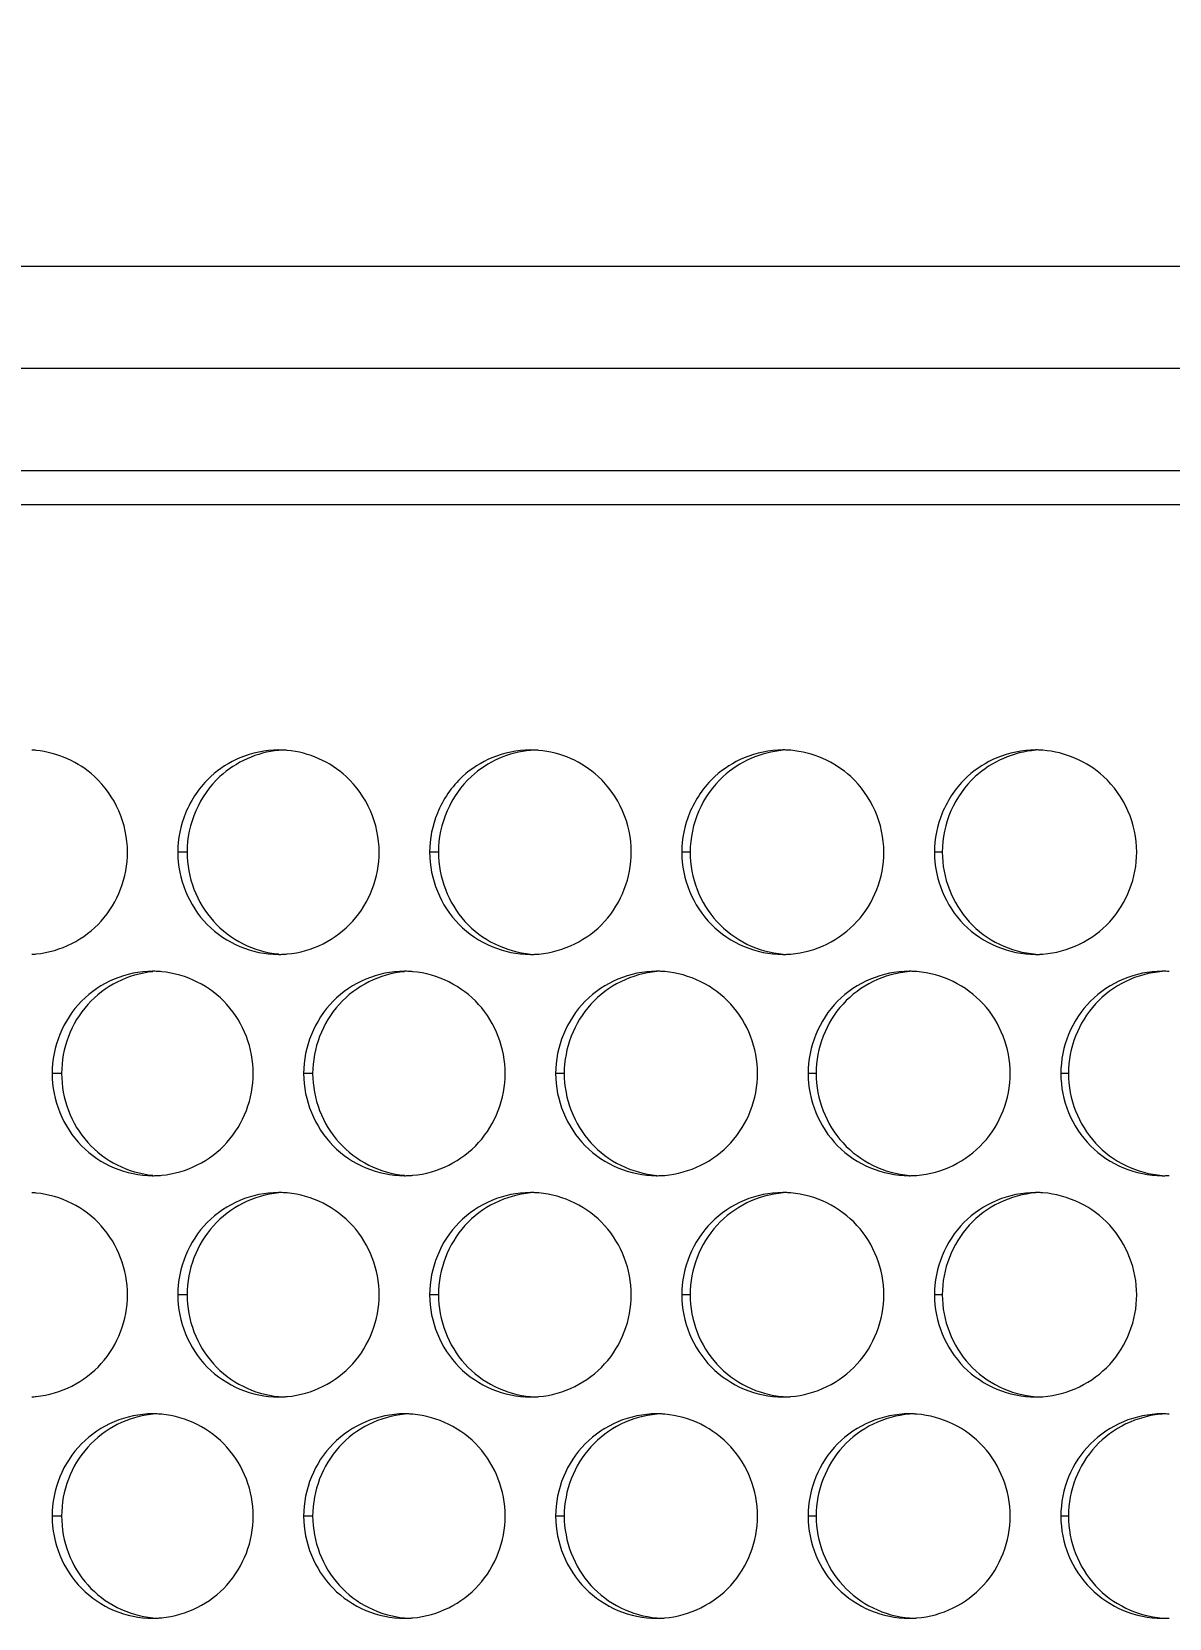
# Model space of a CAD drawing. Header units: millimetres. Extents: x 1177 to 4147, y 93 to 2194.
# Drawn here: x 1663.32 to 1696.71, y 1882.21 to 1928.77 of the extents above; entities that cross this region are included whole.
import ezdxf

# ---------------------------------------------------------------- set-up
doc = ezdxf.new("R2010")
doc.units = ezdxf.units.MM
doc.header["$LTSCALE"] = 0.1
doc.layers.get('0').update_dxf_attribs({"lineweight": 13})
doc.layers.get('Defpoints').update_dxf_attribs({"lineweight": 9})
doc.layers.add('标注', color=251, linetype='Continuous', lineweight=9)
doc.styles.get("Standard").update_dxf_attribs({"font": 'arial.ttf'})
doc.dimstyles.new('STANDARD 10', dxfattribs={"dimscale": 10, "dimtxt": 2.5, "dimasz": 1.5, "dimexe": 0.5, "dimexo": 0.5, "dimgap": 0.5, "dimtad": 1, "dimtoh": 1, "dimdec": 1, "dimzin": 9, "dimdsep": 46, "dimtxsty": 'Standard', "dimcen": 0, "dimclrd": 256, "dimclre": 256, "dimclrt": 256, "dimadec": 0, "dimazin": 0, "dimtp": 0.01, "dimtm": 0.01, "dimtfac": 1, "dimtdec": 1, "dimtofl": 0, "dimtmove": 0, "dimatfit": 3, "dimfxl": 1, "dimtolj": 1, "dimtzin": 4, "dimlwd": -1, "dimlwe": -1, "dimarcsym": 0})

# ---------------------------------------------------------------- blocks, each defined once
blk = doc.blocks.new('*D19')
at = {"layer": 'Defpoints', "color": 0, "transparency": 16777216}
for p in [(2027.49, 2011.728), (1597.49, 1918.895), (2027.49, 1918.895)]:
    blk.add_point(p, dxfattribs=at)
at = {"layer": '标注', "transparency": 16777216}
for p, q in [((1597.49, 1923.895), (1597.49, 2016.728)), ((2027.49, 1923.895), (2027.49, 2016.728)), ((1612.49, 2011.728), (2012.49, 2011.728))]:
    blk.add_line(p, q, dxfattribs=at)
for points in [[(1612.49, 2014.228), (1612.49, 2009.228), (1597.49, 2011.728)], [(2012.49, 2014.228), (2012.49, 2009.228), (2027.49, 2011.728)]]:
    blk.add_solid(points, dxfattribs=at)
at = {"layer": '标注', "transparency": 16777216, "insert": (1812.49, 2029.501), "char_height": 25, "attachment_point": 5}
blk.add_mtext('\\A1;430', dxfattribs=at)

msp = doc.modelspace()

# ---------------------------------------------------------------- linework, layer by layer
for p, q in [((1600.49, 1921.895), (2024.49, 1921.895)), ((1597.49, 1918.895), (2027.49, 1918.895)), ((1597.49, 1915.895), (2027.49, 1915.895)), ((1598.49, 1914.895), (2026.49, 1914.895))]:
    msp.add_line(p, q)
at = {"layer": '标注'}
for p, q in [((1667.882, 1904.693), (1667.61, 1904.693)), ((1675.259, 1904.693), (1675.001, 1904.693)), ((1682.649, 1904.693), (1682.405, 1904.693)), ((1690.05, 1904.693), (1689.82, 1904.693)), ((1664.198, 1898.198), (1663.919, 1898.198)), ((1671.569, 1898.198), (1671.304, 1898.198)), ((1678.953, 1898.198), (1678.701, 1898.198)), ((1686.348, 1898.198), (1686.111, 1898.198)), ((1693.755, 1898.198), (1693.531, 1898.198)), ((1667.882, 1891.702), (1667.61, 1891.702)), ((1675.259, 1891.702), (1675.001, 1891.702)), ((1682.649, 1891.702), (1682.405, 1891.702)), ((1690.05, 1891.702), (1689.82, 1891.702)), ((1664.198, 1885.207), (1663.919, 1885.207)), ((1671.569, 1885.207), (1671.304, 1885.207)), ((1678.953, 1885.207), (1678.701, 1885.207)), ((1686.348, 1885.207), (1686.111, 1885.207)), ((1693.755, 1885.207), (1693.531, 1885.207))]:
    msp.add_line(p, q, dxfattribs=at)
for centre, radius, start, end in [((1663.178, 1904.879), 2.814, 84.382, 87.0654), ((1670.565, 1904.917), 2.775, 87.2199, 89.9959), ((1670.562, 1904.872), 2.82, 84.6767, 87.2203), ((1677.961, 1904.909), 2.783, 87.3736, 89.9963), ((1677.959, 1904.867), 2.826, 84.9693, 87.374), ((1685.369, 1904.902), 2.791, 87.5261, 89.9967), ((1685.367, 1904.862), 2.831, 85.2599, 87.5264), ((1692.789, 1904.895), 2.798, 87.6774, 89.9971), ((1692.787, 1904.857), 2.836, 85.5486, 87.6777), ((1663.178, 1904.507), 2.814, 272.9346, 275.618), ((1670.565, 1904.468), 2.775, 270.0041, 272.7801), ((1670.562, 1904.513), 2.82, 272.7797, 275.3233), ((1677.961, 1904.476), 2.783, 270.0037, 272.6264), ((1677.959, 1904.519), 2.826, 272.626, 275.0307), ((1685.369, 1904.484), 2.791, 270.0033, 272.4739), ((1685.367, 1904.524), 2.831, 272.4736, 274.7401), ((1692.789, 1904.49), 2.798, 270.0029, 272.3226), ((1692.787, 1904.528), 2.836, 272.3223, 274.4514), ((1666.871, 1898.426), 2.771, 87.1426, 89.9956), ((1666.869, 1898.38), 2.817, 84.5296, 87.143), ((1674.261, 1898.418), 2.779, 87.2969, 89.9961), ((1674.259, 1898.374), 2.823, 84.8233, 87.2973), ((1681.664, 1898.411), 2.787, 87.45, 89.9965), ((1681.662, 1898.369), 2.829, 85.1149, 87.4503), ((1689.078, 1898.403), 2.794, 87.6019, 89.9969), ((1689.076, 1898.364), 2.833, 85.4045, 87.6022), ((1696.502, 1898.397), 2.801, 87.7527, 89.9973), ((1696.501, 1898.36), 2.838, 85.6923, 87.753), ((1666.871, 1897.969), 2.771, 270.0044, 272.8574), ((1666.869, 1898.015), 2.817, 272.857, 275.4704), ((1674.261, 1897.977), 2.779, 270.0039, 272.7031), ((1674.259, 1898.021), 2.823, 272.7027, 275.1767), ((1681.664, 1897.985), 2.787, 270.0035, 272.55), ((1681.662, 1898.026), 2.829, 272.5497, 274.8851), ((1689.078, 1897.992), 2.794, 270.0031, 272.3981), ((1689.076, 1898.031), 2.833, 272.3978, 274.5955), ((1696.502, 1897.998), 2.801, 270.0027, 272.2473), ((1696.501, 1898.035), 2.838, 272.247, 274.3077), ((1663.178, 1891.888), 2.814, 84.382, 87.0654), ((1670.565, 1891.927), 2.775, 87.2199, 89.9959), ((1670.562, 1891.882), 2.82, 84.6767, 87.2203), ((1677.961, 1891.919), 2.783, 87.3736, 89.9963), ((1677.959, 1891.876), 2.826, 84.9693, 87.374), ((1685.369, 1891.912), 2.791, 87.5261, 89.9967), ((1685.367, 1891.871), 2.831, 85.2599, 87.5264), ((1692.789, 1891.905), 2.798, 87.6774, 89.9971), ((1692.787, 1891.867), 2.836, 85.5486, 87.6777), ((1663.178, 1891.517), 2.814, 272.9346, 275.618), ((1670.565, 1891.478), 2.775, 270.0041, 272.7801), ((1670.562, 1891.523), 2.82, 272.7797, 275.3233), ((1677.961, 1891.486), 2.783, 270.0037, 272.6264), ((1677.959, 1891.528), 2.826, 272.626, 275.0307), ((1685.369, 1891.493), 2.791, 270.0033, 272.4739), ((1685.367, 1891.533), 2.831, 272.4736, 274.7401), ((1692.789, 1891.5), 2.798, 270.0029, 272.3226), ((1692.787, 1891.538), 2.836, 272.3223, 274.4514), ((1666.871, 1885.436), 2.771, 87.1426, 89.9956), ((1666.869, 1885.39), 2.817, 84.5296, 87.143), ((1674.261, 1885.428), 2.779, 87.2969, 89.9961), ((1674.259, 1885.384), 2.823, 84.8233, 87.2973), ((1681.664, 1885.42), 2.787, 87.45, 89.9965), ((1681.662, 1885.379), 2.829, 85.1149, 87.4503), ((1689.078, 1885.413), 2.794, 87.6019, 89.9969), ((1689.076, 1885.374), 2.833, 85.4045, 87.6022), ((1696.502, 1885.406), 2.801, 87.7527, 89.9973), ((1696.501, 1885.369), 2.838, 85.6923, 87.753), ((1666.871, 1884.979), 2.771, 270.0044, 272.8574), ((1666.869, 1885.025), 2.817, 272.857, 275.4704), ((1674.261, 1884.987), 2.779, 270.0039, 272.7031), ((1674.259, 1885.03), 2.823, 272.7027, 275.1767), ((1681.664, 1884.994), 2.787, 270.0035, 272.55), ((1681.662, 1885.036), 2.829, 272.5497, 274.8851), ((1689.078, 1885.001), 2.794, 270.0031, 272.3981), ((1689.076, 1885.041), 2.833, 272.3978, 274.5955), ((1696.502, 1885.008), 2.801, 270.0027, 272.2473), ((1696.501, 1885.045), 2.838, 272.247, 274.3077)]:
    msp.add_arc(centre, radius, start, end, dxfattribs=at)
for points, knots in [([(1665.165, 1906.914), (1664.931, 1907.128), (1664.391, 1907.481), (1663.768, 1907.648), (1663.454, 1907.679)], [0, 0, 0, 0, 0.500838, 1, 1, 1, 1]), ([(1670.572, 1907.681), (1670.255, 1907.651), (1669.627, 1907.484), (1669.083, 1907.129), (1668.848, 1906.913)], [0, 0, 0, 0, 0.499183, 1, 1, 1, 1]), ([(1672.552, 1906.914), (1672.316, 1907.13), (1671.771, 1907.484), (1671.141, 1907.651), (1670.824, 1907.681)], [0, 0, 0, 0, 0.50075, 1, 1, 1, 1]), ([(1677.968, 1907.682), (1677.648, 1907.654), (1677.014, 1907.488), (1676.464, 1907.131), (1676.227, 1906.913)], [0, 0, 0, 0, 0.499264, 1, 1, 1, 1]), ([(1679.952, 1906.914), (1679.714, 1907.131), (1679.163, 1907.488), (1678.527, 1907.654), (1678.207, 1907.682)], [0, 0, 0, 0, 0.500667, 1, 1, 1, 1]), ([(1685.376, 1907.683), (1685.053, 1907.656), (1684.413, 1907.491), (1683.858, 1907.133), (1683.619, 1906.913)], [0, 0, 0, 0, 0.49934, 1, 1, 1, 1]), ([(1687.363, 1906.914), (1687.123, 1907.133), (1686.566, 1907.492), (1685.925, 1907.656), (1685.601, 1907.683)], [0, 0, 0, 0, 0.500589, 1, 1, 1, 1]), ([(1692.795, 1907.684), (1692.47, 1907.659), (1691.823, 1907.495), (1691.262, 1907.134), (1691.021, 1906.913)], [0, 0, 0, 0, 0.499412, 1, 1, 1, 1]), ([(1694.785, 1906.914), (1694.543, 1907.135), (1693.981, 1907.495), (1693.333, 1907.659), (1693.007, 1907.684)], [0, 0, 0, 0, 0.500516, 1, 1, 1, 1]), ([(1666.133, 1904.693), (1666.133, 1905.106), (1665.956, 1905.938), (1665.468, 1906.636), (1665.165, 1906.914)], [0, 0, 0, 0, 0.501602, 1, 1, 1, 1]), ([(1668.848, 1906.913), (1668.546, 1906.636), (1668.059, 1905.938), (1667.882, 1905.106), (1667.882, 1904.693)], [0, 0, 0, 0, 0.498314, 1, 1, 1, 1]), ([(1673.522, 1904.693), (1673.522, 1905.106), (1673.344, 1905.938), (1672.855, 1906.636), (1672.552, 1906.914)], [0, 0, 0, 0, 0.501477, 1, 1, 1, 1]), ([(1676.227, 1906.913), (1675.924, 1906.636), (1675.437, 1905.938), (1675.259, 1905.106), (1675.259, 1904.693)], [0, 0, 0, 0, 0.498436, 1, 1, 1, 1]), ([(1680.923, 1904.693), (1680.923, 1905.107), (1680.745, 1905.939), (1680.255, 1906.636), (1679.952, 1906.914)], [0, 0, 0, 0, 0.501358, 1, 1, 1, 1]), ([(1683.619, 1906.913), (1683.315, 1906.636), (1682.827, 1905.938), (1682.649, 1905.106), (1682.649, 1904.693)], [0, 0, 0, 0, 0.498552, 1, 1, 1, 1]), ([(1688.336, 1904.693), (1688.336, 1905.107), (1688.157, 1905.939), (1687.667, 1906.636), (1687.363, 1906.914)], [0, 0, 0, 0, 0.501246, 1, 1, 1, 1]), ([(1691.021, 1906.913), (1690.717, 1906.636), (1690.228, 1905.939), (1690.05, 1905.106), (1690.05, 1904.693)], [0, 0, 0, 0, 0.498661, 1, 1, 1, 1]), ([(1695.76, 1904.693), (1695.76, 1905.107), (1695.581, 1905.939), (1695.09, 1906.636), (1694.785, 1906.914)], [0, 0, 0, 0, 0.501141, 1, 1, 1, 1]), ([(1663.454, 1901.706), (1663.814, 1901.742), (1664.528, 1901.952), (1665.417, 1902.627), (1665.992, 1903.588), (1666.133, 1904.326), (1666.133, 1904.693)], [0, 0, 0, 0, 0.248306, 0.497406, 0.748118, 1, 1, 1, 1]), ([(1667.882, 1904.693), (1667.882, 1904.324), (1668.023, 1903.584), (1668.601, 1902.621), (1669.494, 1901.947), (1670.211, 1901.739), (1670.572, 1901.705)], [0, 0, 0, 0, 0.251969, 0.502684, 0.751733, 1, 1, 1, 1]), ([(1670.824, 1901.705), (1671.186, 1901.739), (1671.904, 1901.947), (1672.8, 1902.621), (1673.38, 1903.584), (1673.522, 1904.324), (1673.522, 1904.693)], [0, 0, 0, 0, 0.248495, 0.497672, 0.748297, 1, 1, 1, 1]), ([(1675.259, 1904.693), (1675.259, 1904.323), (1675.402, 1903.581), (1675.985, 1902.615), (1676.884, 1901.942), (1677.605, 1901.736), (1677.968, 1901.704)], [0, 0, 0, 0, 0.251796, 0.502427, 0.751553, 1, 1, 1, 1]), ([(1678.207, 1901.704), (1678.571, 1901.736), (1679.293, 1901.941), (1680.195, 1902.615), (1680.78, 1903.58), (1680.923, 1904.323), (1680.923, 1904.693)], [0, 0, 0, 0, 0.248673, 0.497926, 0.748467, 1, 1, 1, 1]), ([(1682.649, 1904.693), (1682.649, 1904.322), (1682.793, 1903.577), (1683.38, 1902.609), (1684.286, 1901.936), (1685.011, 1901.733), (1685.376, 1901.702)], [0, 0, 0, 0, 0.251632, 0.502183, 0.751383, 1, 1, 1, 1]), ([(1685.601, 1901.702), (1685.967, 1901.733), (1686.694, 1901.936), (1687.602, 1902.609), (1688.191, 1903.576), (1688.336, 1904.322), (1688.336, 1904.693)], [0, 0, 0, 0, 0.248841, 0.498166, 0.748629, 1, 1, 1, 1]), ([(1690.05, 1904.693), (1690.05, 1904.321), (1690.195, 1903.573), (1690.787, 1902.603), (1691.699, 1901.931), (1692.428, 1901.73), (1692.795, 1901.701)], [0, 0, 0, 0, 0.251476, 0.501953, 0.751224, 1, 1, 1, 1]), ([(1693.007, 1901.701), (1693.375, 1901.73), (1694.105, 1901.931), (1695.02, 1902.603), (1695.614, 1903.573), (1695.76, 1904.321), (1695.76, 1904.693)], [0, 0, 0, 0, 0.248999, 0.498394, 0.748782, 1, 1, 1, 1]), ([(1666.878, 1901.185), (1666.518, 1901.15), (1665.803, 1900.941), (1664.914, 1900.266), (1664.338, 1899.304), (1664.198, 1898.565), (1664.198, 1898.198)], [0, 0, 0, 0, 0.248174, 0.497183, 0.747941, 1, 1, 1, 1]), ([(1669.826, 1898.198), (1669.826, 1898.565), (1669.684, 1899.305), (1669.107, 1900.267), (1668.215, 1900.941), (1667.499, 1901.15), (1667.137, 1901.185)], [0, 0, 0, 0, 0.251792, 0.50246, 0.751598, 1, 1, 1, 1]), ([(1674.268, 1901.186), (1673.906, 1901.153), (1673.187, 1900.946), (1672.291, 1900.272), (1671.711, 1899.308), (1671.569, 1898.567), (1671.569, 1898.198)], [0, 0, 0, 0, 0.248358, 0.497446, 0.748118, 1, 1, 1, 1]), ([(1677.221, 1898.198), (1677.221, 1898.567), (1677.078, 1899.308), (1676.496, 1900.273), (1675.597, 1900.946), (1674.877, 1901.153), (1674.514, 1901.186)], [0, 0, 0, 0, 0.251617, 0.502199, 0.751415, 1, 1, 1, 1]), ([(1681.67, 1901.187), (1681.306, 1901.156), (1680.583, 1900.951), (1679.681, 1900.278), (1679.096, 1899.312), (1678.953, 1898.568), (1678.953, 1898.198)], [0, 0, 0, 0, 0.248533, 0.497696, 0.748287, 1, 1, 1, 1]), ([(1684.628, 1898.198), (1684.628, 1898.568), (1684.484, 1899.312), (1683.897, 1900.279), (1682.992, 1900.952), (1682.268, 1901.156), (1681.903, 1901.187)], [0, 0, 0, 0, 0.251451, 0.501952, 0.751242, 1, 1, 1, 1]), ([(1689.084, 1901.189), (1688.718, 1901.159), (1687.991, 1900.957), (1687.082, 1900.284), (1686.492, 1899.315), (1686.348, 1898.569), (1686.348, 1898.198)], [0, 0, 0, 0, 0.248698, 0.497934, 0.748447, 1, 1, 1, 1]), ([(1692.046, 1898.198), (1692.046, 1898.569), (1691.901, 1899.316), (1691.309, 1900.285), (1690.398, 1900.957), (1689.67, 1901.159), (1689.303, 1901.189)], [0, 0, 0, 0, 0.251294, 0.501718, 0.751079, 1, 1, 1, 1]), ([(1696.509, 1901.19), (1696.141, 1901.162), (1695.41, 1900.962), (1694.495, 1900.29), (1693.9, 1899.319), (1693.755, 1898.57), (1693.755, 1898.198)], [0, 0, 0, 0, 0.248852, 0.498158, 0.748599, 1, 1, 1, 1]), ([(1664.198, 1898.198), (1664.198, 1897.83), (1664.338, 1897.091), (1664.914, 1896.129), (1665.803, 1895.454), (1666.518, 1895.245), (1666.878, 1895.21)], [0, 0, 0, 0, 0.252059, 0.502817, 0.751826, 1, 1, 1, 1]), ([(1667.137, 1895.21), (1667.499, 1895.245), (1668.215, 1895.454), (1669.107, 1896.128), (1669.684, 1897.091), (1669.826, 1897.83), (1669.826, 1898.198)], [0, 0, 0, 0, 0.248402, 0.49754, 0.748208, 1, 1, 1, 1]), ([(1671.569, 1898.198), (1671.569, 1897.829), (1671.711, 1897.087), (1672.291, 1896.123), (1673.187, 1895.449), (1673.906, 1895.242), (1674.268, 1895.209)], [0, 0, 0, 0, 0.251882, 0.502554, 0.751642, 1, 1, 1, 1]), ([(1674.514, 1895.209), (1674.877, 1895.242), (1675.597, 1895.449), (1676.496, 1896.122), (1677.078, 1897.087), (1677.221, 1897.829), (1677.221, 1898.198)], [0, 0, 0, 0, 0.248585, 0.497801, 0.748383, 1, 1, 1, 1]), ([(1678.953, 1898.198), (1678.953, 1897.827), (1679.096, 1897.084), (1679.681, 1896.117), (1680.583, 1895.444), (1681.306, 1895.239), (1681.67, 1895.208)], [0, 0, 0, 0, 0.251713, 0.502304, 0.751467, 1, 1, 1, 1]), ([(1681.903, 1895.208), (1682.268, 1895.239), (1682.992, 1895.443), (1683.897, 1896.117), (1684.484, 1897.083), (1684.628, 1897.827), (1684.628, 1898.198)], [0, 0, 0, 0, 0.248758, 0.498048, 0.748549, 1, 1, 1, 1]), ([(1686.348, 1898.198), (1686.348, 1897.826), (1686.492, 1897.08), (1687.082, 1896.111), (1687.991, 1895.439), (1688.718, 1895.236), (1689.084, 1895.207)], [0, 0, 0, 0, 0.251553, 0.502066, 0.751302, 1, 1, 1, 1]), ([(1689.303, 1895.207), (1689.67, 1895.236), (1690.398, 1895.438), (1691.309, 1896.111), (1691.901, 1897.079), (1692.046, 1897.826), (1692.046, 1898.198)], [0, 0, 0, 0, 0.248921, 0.498282, 0.748706, 1, 1, 1, 1]), ([(1693.755, 1898.198), (1693.755, 1897.825), (1693.9, 1897.076), (1694.495, 1896.105), (1695.41, 1895.433), (1696.141, 1895.233), (1696.509, 1895.206)], [0, 0, 0, 0, 0.251401, 0.501842, 0.751148, 1, 1, 1, 1]), ([(1666.133, 1891.702), (1666.133, 1892.07), (1665.992, 1892.808), (1665.417, 1893.769), (1664.528, 1894.443), (1663.814, 1894.654), (1663.454, 1894.689)], [0, 0, 0, 0, 0.251882, 0.502594, 0.751694, 1, 1, 1, 1]), ([(1670.572, 1894.69), (1670.211, 1894.656), (1669.494, 1894.448), (1668.601, 1893.774), (1668.023, 1892.811), (1667.882, 1892.071), (1667.882, 1891.702)], [0, 0, 0, 0, 0.248267, 0.497316, 0.748031, 1, 1, 1, 1]), ([(1673.522, 1891.702), (1673.522, 1892.071), (1673.38, 1892.811), (1672.8, 1893.775), (1671.904, 1894.449), (1671.186, 1894.657), (1670.824, 1894.69)], [0, 0, 0, 0, 0.251703, 0.502328, 0.751505, 1, 1, 1, 1]), ([(1677.968, 1894.692), (1677.605, 1894.659), (1676.884, 1894.454), (1675.985, 1893.78), (1675.402, 1892.815), (1675.259, 1892.072), (1675.259, 1891.702)], [0, 0, 0, 0, 0.248447, 0.497573, 0.748204, 1, 1, 1, 1]), ([(1680.923, 1891.702), (1680.923, 1892.072), (1680.78, 1892.815), (1680.195, 1893.781), (1679.293, 1894.454), (1678.571, 1894.66), (1678.207, 1894.692)], [0, 0, 0, 0, 0.251533, 0.502074, 0.751327, 1, 1, 1, 1]), ([(1685.376, 1894.693), (1685.011, 1894.662), (1684.286, 1894.459), (1683.38, 1893.786), (1682.793, 1892.818), (1682.649, 1892.073), (1682.649, 1891.702)], [0, 0, 0, 0, 0.248617, 0.497817, 0.748368, 1, 1, 1, 1]), ([(1688.336, 1891.702), (1688.336, 1892.073), (1688.191, 1892.819), (1687.602, 1893.786), (1686.694, 1894.459), (1685.967, 1894.662), (1685.601, 1894.693)], [0, 0, 0, 0, 0.251371, 0.501834, 0.751159, 1, 1, 1, 1]), ([(1692.795, 1894.694), (1692.428, 1894.665), (1691.699, 1894.464), (1690.787, 1893.792), (1690.195, 1892.822), (1690.05, 1892.074), (1690.05, 1891.702)], [0, 0, 0, 0, 0.248776, 0.498047, 0.748524, 1, 1, 1, 1]), ([(1695.76, 1891.702), (1695.76, 1892.074), (1695.614, 1892.823), (1695.02, 1893.792), (1694.105, 1894.464), (1693.375, 1894.665), (1693.007, 1894.694)], [0, 0, 0, 0, 0.251218, 0.501606, 0.751001, 1, 1, 1, 1]), ([(1663.454, 1888.716), (1663.814, 1888.751), (1664.528, 1888.962), (1665.417, 1889.636), (1665.992, 1890.597), (1666.133, 1891.335), (1666.133, 1891.702)], [0, 0, 0, 0, 0.248306, 0.497406, 0.748118, 1, 1, 1, 1]), ([(1667.882, 1891.702), (1667.882, 1891.334), (1668.023, 1890.594), (1668.601, 1889.631), (1669.494, 1888.956), (1670.211, 1888.748), (1670.572, 1888.715)], [0, 0, 0, 0, 0.251969, 0.502684, 0.751733, 1, 1, 1, 1]), ([(1670.824, 1888.715), (1671.186, 1888.748), (1671.904, 1888.956), (1672.8, 1889.63), (1673.38, 1890.593), (1673.522, 1891.334), (1673.522, 1891.702)], [0, 0, 0, 0, 0.248495, 0.497672, 0.748297, 1, 1, 1, 1]), ([(1675.259, 1891.702), (1675.259, 1891.333), (1675.402, 1890.59), (1675.985, 1889.625), (1676.884, 1888.951), (1677.605, 1888.745), (1677.968, 1888.713)], [0, 0, 0, 0, 0.251796, 0.502427, 0.751553, 1, 1, 1, 1]), ([(1678.207, 1888.713), (1678.571, 1888.745), (1679.293, 1888.951), (1680.195, 1889.624), (1680.78, 1890.59), (1680.923, 1891.333), (1680.923, 1891.702)], [0, 0, 0, 0, 0.248673, 0.497926, 0.748467, 1, 1, 1, 1]), ([(1682.649, 1891.702), (1682.649, 1891.332), (1682.793, 1890.586), (1683.38, 1889.619), (1684.286, 1888.946), (1685.011, 1888.742), (1685.376, 1888.712)], [0, 0, 0, 0, 0.251632, 0.502183, 0.751383, 1, 1, 1, 1]), ([(1685.601, 1888.712), (1685.967, 1888.742), (1686.694, 1888.946), (1687.602, 1889.618), (1688.191, 1890.586), (1688.336, 1891.332), (1688.336, 1891.702)], [0, 0, 0, 0, 0.248841, 0.498166, 0.748629, 1, 1, 1, 1]), ([(1690.05, 1891.702), (1690.05, 1891.331), (1690.195, 1890.583), (1690.787, 1889.613), (1691.699, 1888.941), (1692.428, 1888.74), (1692.795, 1888.711)], [0, 0, 0, 0, 0.251476, 0.501953, 0.751224, 1, 1, 1, 1]), ([(1693.007, 1888.711), (1693.375, 1888.74), (1694.105, 1888.941), (1695.02, 1889.612), (1695.614, 1890.582), (1695.76, 1891.33), (1695.76, 1891.702)], [0, 0, 0, 0, 0.248999, 0.498394, 0.748782, 1, 1, 1, 1]), ([(1666.878, 1888.194), (1666.518, 1888.16), (1665.803, 1887.951), (1664.914, 1887.276), (1664.338, 1886.314), (1664.198, 1885.575), (1664.198, 1885.207)], [0, 0, 0, 0, 0.248174, 0.497183, 0.747941, 1, 1, 1, 1]), ([(1669.826, 1885.207), (1669.826, 1885.575), (1669.684, 1886.314), (1669.107, 1887.276), (1668.215, 1887.951), (1667.499, 1888.16), (1667.137, 1888.194)], [0, 0, 0, 0, 0.251792, 0.50246, 0.751598, 1, 1, 1, 1]), ([(1674.268, 1888.196), (1673.906, 1888.163), (1673.187, 1887.956), (1672.291, 1887.282), (1671.711, 1886.318), (1671.569, 1885.576), (1671.569, 1885.207)], [0, 0, 0, 0, 0.248358, 0.497446, 0.748118, 1, 1, 1, 1]), ([(1677.221, 1885.207), (1677.221, 1885.576), (1677.078, 1886.318), (1676.496, 1887.282), (1675.597, 1887.956), (1674.877, 1888.163), (1674.514, 1888.196)], [0, 0, 0, 0, 0.251617, 0.502199, 0.751415, 1, 1, 1, 1]), ([(1681.67, 1888.197), (1681.306, 1888.166), (1680.583, 1887.961), (1679.681, 1887.288), (1679.096, 1886.321), (1678.953, 1885.577), (1678.953, 1885.207)], [0, 0, 0, 0, 0.248533, 0.497696, 0.748287, 1, 1, 1, 1]), ([(1684.628, 1885.207), (1684.628, 1885.577), (1684.484, 1886.322), (1683.897, 1887.288), (1682.992, 1887.961), (1682.268, 1888.166), (1681.903, 1888.197)], [0, 0, 0, 0, 0.251451, 0.501952, 0.751242, 1, 1, 1, 1]), ([(1689.084, 1888.198), (1688.718, 1888.169), (1687.991, 1887.966), (1687.082, 1887.294), (1686.492, 1886.325), (1686.348, 1885.579), (1686.348, 1885.207)], [0, 0, 0, 0, 0.248698, 0.497934, 0.748447, 1, 1, 1, 1]), ([(1692.046, 1885.207), (1692.046, 1885.579), (1691.901, 1886.326), (1691.309, 1887.294), (1690.398, 1887.967), (1689.67, 1888.169), (1689.303, 1888.198)], [0, 0, 0, 0, 0.251294, 0.501718, 0.751079, 1, 1, 1, 1]), ([(1696.509, 1888.199), (1696.141, 1888.171), (1695.41, 1887.971), (1694.495, 1887.3), (1693.9, 1886.329), (1693.755, 1885.58), (1693.755, 1885.207)], [0, 0, 0, 0, 0.248852, 0.498158, 0.748599, 1, 1, 1, 1]), ([(1664.198, 1885.207), (1664.198, 1884.839), (1664.338, 1884.101), (1664.914, 1883.139), (1665.803, 1882.464), (1666.518, 1882.255), (1666.878, 1882.22)], [0, 0, 0, 0, 0.252059, 0.502817, 0.751826, 1, 1, 1, 1]), ([(1667.137, 1882.22), (1667.499, 1882.255), (1668.215, 1882.464), (1669.107, 1883.138), (1669.684, 1884.1), (1669.826, 1884.839), (1669.826, 1885.207)], [0, 0, 0, 0, 0.248402, 0.49754, 0.748208, 1, 1, 1, 1]), ([(1671.569, 1885.207), (1671.569, 1884.838), (1671.711, 1884.097), (1672.291, 1883.133), (1673.187, 1882.459), (1673.906, 1882.252), (1674.268, 1882.219)], [0, 0, 0, 0, 0.251882, 0.502554, 0.751642, 1, 1, 1, 1]), ([(1674.514, 1882.219), (1674.877, 1882.252), (1675.597, 1882.458), (1676.496, 1883.132), (1677.078, 1884.096), (1677.221, 1884.838), (1677.221, 1885.207)], [0, 0, 0, 0, 0.248585, 0.497801, 0.748383, 1, 1, 1, 1]), ([(1678.953, 1885.207), (1678.953, 1884.837), (1679.096, 1884.093), (1679.681, 1883.127), (1680.583, 1882.453), (1681.306, 1882.249), (1681.67, 1882.218)], [0, 0, 0, 0, 0.251713, 0.502304, 0.751467, 1, 1, 1, 1]), ([(1681.903, 1882.217), (1682.268, 1882.249), (1682.992, 1882.453), (1683.897, 1883.126), (1684.484, 1884.093), (1684.628, 1884.837), (1684.628, 1885.207)], [0, 0, 0, 0, 0.248758, 0.498048, 0.748549, 1, 1, 1, 1]), ([(1686.348, 1885.207), (1686.348, 1884.836), (1686.492, 1884.089), (1687.082, 1883.121), (1687.991, 1882.448), (1688.718, 1882.246), (1689.084, 1882.216)], [0, 0, 0, 0, 0.251553, 0.502066, 0.751302, 1, 1, 1, 1]), ([(1689.303, 1882.216), (1689.67, 1882.246), (1690.398, 1882.448), (1691.309, 1883.12), (1691.901, 1884.089), (1692.046, 1884.836), (1692.046, 1885.207)], [0, 0, 0, 0, 0.248921, 0.498282, 0.748706, 1, 1, 1, 1]), ([(1693.755, 1885.207), (1693.755, 1884.835), (1693.9, 1884.086), (1694.495, 1883.115), (1695.41, 1882.443), (1696.141, 1882.243), (1696.509, 1882.215)], [0, 0, 0, 0, 0.251401, 0.501842, 0.751148, 1, 1, 1, 1])]:
    msp.add_open_spline(points, degree=3, knots=knots, dxfattribs=at)
for points in [[(1669.435, 1907.461), (1669.123, 1907.33), (1668.828, 1907.143), (1668.578, 1906.914)], [(1670.565, 1907.693), (1670.18, 1907.693), (1669.789, 1907.61), (1669.435, 1907.461)], [(1676.829, 1907.461), (1676.517, 1907.33), (1676.222, 1907.143), (1675.971, 1906.914)], [(1677.961, 1907.693), (1677.576, 1907.693), (1677.184, 1907.61), (1676.829, 1907.461)], [(1684.236, 1907.461), (1683.923, 1907.33), (1683.627, 1907.143), (1683.376, 1906.914)], [(1685.369, 1907.693), (1684.984, 1907.693), (1684.591, 1907.61), (1684.236, 1907.461)], [(1691.654, 1907.461), (1691.34, 1907.33), (1691.044, 1907.143), (1690.793, 1906.914)], [(1692.789, 1907.693), (1692.403, 1907.693), (1692.01, 1907.61), (1691.654, 1907.461)], [(1668.578, 1906.914), (1668.258, 1906.62), (1668.002, 1906.243), (1667.838, 1905.84)], [(1675.971, 1906.914), (1675.65, 1906.62), (1675.394, 1906.243), (1675.229, 1905.84)], [(1683.376, 1906.914), (1683.055, 1906.62), (1682.798, 1906.243), (1682.633, 1905.84)], [(1690.793, 1906.914), (1690.471, 1906.62), (1690.214, 1906.243), (1690.049, 1905.84)], [(1667.838, 1905.84), (1667.69, 1905.479), (1667.61, 1905.083), (1667.61, 1904.693)], [(1675.229, 1905.84), (1675.082, 1905.479), (1675.001, 1905.083), (1675.001, 1904.693)], [(1682.633, 1905.84), (1682.486, 1905.479), (1682.405, 1905.083), (1682.405, 1904.693)], [(1690.049, 1905.84), (1689.901, 1905.479), (1689.82, 1905.083), (1689.82, 1904.693)], [(1667.61, 1904.693), (1667.61, 1904.303), (1667.69, 1903.907), (1667.838, 1903.546)], [(1675.001, 1904.693), (1675.001, 1904.303), (1675.082, 1903.906), (1675.229, 1903.546)], [(1682.405, 1904.693), (1682.405, 1904.303), (1682.486, 1903.906), (1682.633, 1903.546)], [(1689.82, 1904.693), (1689.82, 1904.303), (1689.901, 1903.906), (1690.049, 1903.546)], [(1667.838, 1903.546), (1667.984, 1903.187), (1668.202, 1902.848), (1668.474, 1902.572)], [(1675.229, 1903.546), (1675.376, 1903.186), (1675.595, 1902.848), (1675.867, 1902.572)], [(1682.633, 1903.546), (1682.78, 1903.186), (1682.999, 1902.848), (1683.272, 1902.572)], [(1690.049, 1903.546), (1690.196, 1903.186), (1690.415, 1902.848), (1690.688, 1902.572)], [(1668.474, 1902.572), (1668.745, 1902.297), (1669.079, 1902.074), (1669.435, 1901.925)], [(1675.867, 1902.572), (1676.139, 1902.297), (1676.473, 1902.074), (1676.829, 1901.925)], [(1683.272, 1902.572), (1683.544, 1902.297), (1683.879, 1902.074), (1684.236, 1901.925)], [(1690.688, 1902.572), (1690.961, 1902.297), (1691.296, 1902.074), (1691.654, 1901.925)], [(1669.435, 1901.925), (1669.789, 1901.775), (1670.18, 1901.693), (1670.565, 1901.693)], [(1676.829, 1901.925), (1677.184, 1901.775), (1677.576, 1901.693), (1677.961, 1901.693)], [(1684.236, 1901.925), (1684.591, 1901.775), (1684.984, 1901.693), (1685.369, 1901.693)], [(1691.654, 1901.925), (1692.01, 1901.775), (1692.403, 1901.693), (1692.789, 1901.693)], [(1665.742, 1900.966), (1665.387, 1900.816), (1665.053, 1900.593), (1664.783, 1900.318)], [(1666.871, 1901.198), (1666.487, 1901.198), (1666.096, 1901.115), (1665.742, 1900.966)], [(1673.131, 1900.966), (1672.774, 1900.816), (1672.44, 1900.593), (1672.169, 1900.318)], [(1674.261, 1901.198), (1673.877, 1901.198), (1673.485, 1901.115), (1673.131, 1900.966)], [(1680.531, 1900.966), (1680.174, 1900.816), (1679.84, 1900.593), (1679.568, 1900.318)], [(1681.664, 1901.198), (1681.278, 1901.198), (1680.886, 1901.115), (1680.531, 1900.966)], [(1687.943, 1900.966), (1687.586, 1900.816), (1687.251, 1900.594), (1686.979, 1900.318)], [(1689.078, 1901.198), (1688.692, 1901.198), (1688.299, 1901.115), (1687.943, 1900.966)], [(1695.367, 1900.966), (1695.009, 1900.816), (1694.673, 1900.594), (1694.401, 1900.318)], [(1696.503, 1901.198), (1696.116, 1901.198), (1695.723, 1901.115), (1695.367, 1900.966)], [(1664.783, 1900.318), (1664.511, 1900.042), (1664.293, 1899.704), (1664.146, 1899.345)], [(1672.169, 1900.318), (1671.897, 1900.042), (1671.679, 1899.704), (1671.532, 1899.345)], [(1679.568, 1900.318), (1679.296, 1900.042), (1679.077, 1899.704), (1678.93, 1899.345)], [(1686.979, 1900.318), (1686.706, 1900.042), (1686.487, 1899.704), (1686.34, 1899.345)], [(1694.401, 1900.318), (1694.127, 1900.042), (1693.908, 1899.704), (1693.76, 1899.345)], [(1664.146, 1899.345), (1663.999, 1898.984), (1663.919, 1898.587), (1663.919, 1898.198)], [(1671.532, 1899.345), (1671.385, 1898.984), (1671.304, 1898.588), (1671.304, 1898.198)], [(1678.93, 1899.345), (1678.782, 1898.984), (1678.701, 1898.588), (1678.701, 1898.198)], [(1686.34, 1899.345), (1686.192, 1898.984), (1686.111, 1898.588), (1686.111, 1898.198)], [(1693.76, 1899.345), (1693.612, 1898.984), (1693.531, 1898.588), (1693.531, 1898.198)], [(1663.919, 1898.198), (1663.919, 1897.808), (1663.999, 1897.411), (1664.146, 1897.05)], [(1671.304, 1898.198), (1671.304, 1897.808), (1671.385, 1897.411), (1671.532, 1897.05)], [(1678.701, 1898.198), (1678.701, 1897.808), (1678.782, 1897.411), (1678.93, 1897.05)], [(1686.111, 1898.198), (1686.111, 1897.808), (1686.192, 1897.411), (1686.34, 1897.05)], [(1693.531, 1898.198), (1693.531, 1897.808), (1693.612, 1897.411), (1693.76, 1897.05)], [(1664.146, 1897.05), (1664.293, 1896.691), (1664.511, 1896.353), (1664.783, 1896.077)], [(1671.532, 1897.05), (1671.679, 1896.691), (1671.897, 1896.353), (1672.169, 1896.077)], [(1678.93, 1897.05), (1679.077, 1896.691), (1679.296, 1896.353), (1679.568, 1896.077)], [(1686.34, 1897.05), (1686.487, 1896.691), (1686.706, 1896.353), (1686.979, 1896.077)], [(1693.76, 1897.05), (1693.908, 1896.691), (1694.127, 1896.353), (1694.401, 1896.077)], [(1664.783, 1896.077), (1665.053, 1895.802), (1665.387, 1895.579), (1665.742, 1895.429)], [(1672.169, 1896.077), (1672.44, 1895.802), (1672.774, 1895.579), (1673.131, 1895.429)], [(1679.568, 1896.077), (1679.84, 1895.802), (1680.174, 1895.579), (1680.531, 1895.429)], [(1686.979, 1896.077), (1687.251, 1895.802), (1687.586, 1895.579), (1687.943, 1895.429)], [(1694.401, 1896.077), (1694.673, 1895.802), (1695.009, 1895.579), (1695.367, 1895.429)], [(1665.742, 1895.429), (1666.096, 1895.28), (1666.487, 1895.198), (1666.871, 1895.198)], [(1673.131, 1895.429), (1673.485, 1895.28), (1673.877, 1895.198), (1674.261, 1895.198)], [(1680.531, 1895.429), (1680.886, 1895.28), (1681.278, 1895.198), (1681.664, 1895.198)], [(1687.943, 1895.429), (1688.299, 1895.28), (1688.692, 1895.198), (1689.078, 1895.198)], [(1695.367, 1895.429), (1695.723, 1895.28), (1696.116, 1895.198), (1696.503, 1895.198)], [(1669.435, 1894.471), (1669.079, 1894.321), (1668.745, 1894.098), (1668.474, 1893.823)], [(1670.565, 1894.702), (1670.18, 1894.702), (1669.789, 1894.62), (1669.435, 1894.471)], [(1676.829, 1894.471), (1676.473, 1894.321), (1676.139, 1894.098), (1675.867, 1893.823)], [(1677.961, 1894.702), (1677.576, 1894.702), (1677.184, 1894.62), (1676.829, 1894.471)], [(1684.236, 1894.471), (1683.879, 1894.321), (1683.544, 1894.098), (1683.272, 1893.823)], [(1685.369, 1894.702), (1684.984, 1894.702), (1684.591, 1894.62), (1684.236, 1894.471)], [(1691.654, 1894.471), (1691.296, 1894.321), (1690.961, 1894.098), (1690.688, 1893.823)], [(1692.789, 1894.702), (1692.403, 1894.702), (1692.01, 1894.62), (1691.654, 1894.471)], [(1668.474, 1893.823), (1668.202, 1893.547), (1667.984, 1893.209), (1667.838, 1892.85)], [(1675.867, 1893.823), (1675.595, 1893.547), (1675.376, 1893.209), (1675.229, 1892.85)], [(1683.272, 1893.823), (1682.999, 1893.547), (1682.78, 1893.209), (1682.633, 1892.85)], [(1690.688, 1893.823), (1690.415, 1893.547), (1690.196, 1893.209), (1690.049, 1892.85)], [(1667.838, 1892.85), (1667.69, 1892.489), (1667.61, 1892.092), (1667.61, 1891.702)], [(1675.229, 1892.85), (1675.082, 1892.489), (1675.001, 1892.092), (1675.001, 1891.702)], [(1682.633, 1892.85), (1682.486, 1892.489), (1682.405, 1892.092), (1682.405, 1891.702)], [(1690.049, 1892.85), (1689.901, 1892.489), (1689.82, 1892.092), (1689.82, 1891.702)], [(1667.61, 1891.702), (1667.61, 1891.313), (1667.69, 1890.916), (1667.838, 1890.555)], [(1675.001, 1891.702), (1675.001, 1891.313), (1675.082, 1890.916), (1675.229, 1890.555)], [(1682.405, 1891.702), (1682.405, 1891.312), (1682.486, 1890.916), (1682.633, 1890.555)], [(1689.82, 1891.702), (1689.82, 1891.312), (1689.901, 1890.916), (1690.049, 1890.555)], [(1667.838, 1890.555), (1667.984, 1890.196), (1668.202, 1889.858), (1668.474, 1889.582)], [(1675.229, 1890.555), (1675.376, 1890.196), (1675.595, 1889.858), (1675.867, 1889.582)], [(1682.633, 1890.555), (1682.78, 1890.196), (1682.999, 1889.858), (1683.272, 1889.582)], [(1690.049, 1890.555), (1690.196, 1890.196), (1690.415, 1889.858), (1690.688, 1889.582)], [(1668.474, 1889.582), (1668.745, 1889.307), (1669.079, 1889.084), (1669.435, 1888.934)], [(1675.867, 1889.582), (1676.139, 1889.307), (1676.473, 1889.084), (1676.829, 1888.934)], [(1683.272, 1889.582), (1683.544, 1889.307), (1683.879, 1889.084), (1684.236, 1888.934)], [(1690.688, 1889.582), (1690.961, 1889.306), (1691.296, 1889.084), (1691.654, 1888.934)], [(1669.435, 1888.934), (1669.789, 1888.785), (1670.18, 1888.702), (1670.565, 1888.702)], [(1676.829, 1888.934), (1677.184, 1888.785), (1677.576, 1888.702), (1677.961, 1888.702)], [(1684.236, 1888.934), (1684.591, 1888.785), (1684.984, 1888.702), (1685.369, 1888.702)], [(1691.654, 1888.934), (1692.01, 1888.785), (1692.403, 1888.702), (1692.789, 1888.702)], [(1665.742, 1887.975), (1665.387, 1887.826), (1665.053, 1887.603), (1664.783, 1887.328)], [(1666.871, 1888.207), (1666.487, 1888.207), (1666.096, 1888.125), (1665.742, 1887.975)], [(1673.131, 1887.975), (1672.774, 1887.826), (1672.44, 1887.603), (1672.169, 1887.328)], [(1674.261, 1888.207), (1673.877, 1888.207), (1673.485, 1888.125), (1673.131, 1887.975)], [(1680.531, 1887.975), (1680.174, 1887.826), (1679.84, 1887.603), (1679.568, 1887.328)], [(1681.664, 1888.207), (1681.278, 1888.207), (1680.886, 1888.125), (1680.531, 1887.975)], [(1687.943, 1887.975), (1687.586, 1887.826), (1687.251, 1887.603), (1686.979, 1887.328)], [(1689.078, 1888.207), (1688.692, 1888.207), (1688.299, 1888.125), (1687.943, 1887.975)], [(1695.367, 1887.975), (1695.009, 1887.826), (1694.673, 1887.603), (1694.401, 1887.328)], [(1696.503, 1888.207), (1696.116, 1888.207), (1695.723, 1888.125), (1695.367, 1887.975)], [(1664.783, 1887.328), (1664.511, 1887.052), (1664.293, 1886.713), (1664.146, 1886.354)], [(1672.169, 1887.328), (1671.897, 1887.052), (1671.679, 1886.714), (1671.532, 1886.354)], [(1679.568, 1887.328), (1679.296, 1887.052), (1679.077, 1886.714), (1678.93, 1886.354)], [(1686.979, 1887.328), (1686.706, 1887.052), (1686.487, 1886.714), (1686.34, 1886.354)], [(1694.401, 1887.328), (1694.127, 1887.052), (1693.908, 1886.714), (1693.76, 1886.354)], [(1664.146, 1886.354), (1663.999, 1885.993), (1663.919, 1885.597), (1663.919, 1885.207)], [(1671.532, 1886.354), (1671.385, 1885.994), (1671.304, 1885.597), (1671.304, 1885.207)], [(1678.93, 1886.354), (1678.782, 1885.994), (1678.701, 1885.597), (1678.701, 1885.207)], [(1686.34, 1886.354), (1686.192, 1885.994), (1686.111, 1885.597), (1686.111, 1885.207)], [(1693.76, 1886.354), (1693.612, 1885.994), (1693.531, 1885.597), (1693.531, 1885.207)], [(1663.919, 1885.207), (1663.919, 1884.817), (1663.999, 1884.421), (1664.146, 1884.06)], [(1671.304, 1885.207), (1671.304, 1884.817), (1671.385, 1884.421), (1671.532, 1884.06)], [(1678.701, 1885.207), (1678.701, 1884.817), (1678.782, 1884.421), (1678.93, 1884.06)], [(1686.111, 1885.207), (1686.111, 1884.817), (1686.192, 1884.421), (1686.34, 1884.06)], [(1693.531, 1885.207), (1693.531, 1884.817), (1693.612, 1884.421), (1693.76, 1884.06)], [(1664.146, 1884.06), (1664.293, 1883.701), (1664.511, 1883.363), (1664.783, 1883.087)], [(1671.532, 1884.06), (1671.679, 1883.701), (1671.897, 1883.363), (1672.169, 1883.087)], [(1678.93, 1884.06), (1679.077, 1883.701), (1679.296, 1883.363), (1679.568, 1883.087)], [(1686.34, 1884.06), (1686.487, 1883.701), (1686.706, 1883.363), (1686.979, 1883.087)], [(1693.76, 1884.06), (1693.908, 1883.701), (1694.127, 1883.363), (1694.401, 1883.087)], [(1664.783, 1883.087), (1665.053, 1882.812), (1665.387, 1882.589), (1665.742, 1882.439)], [(1672.169, 1883.087), (1672.44, 1882.811), (1672.774, 1882.589), (1673.131, 1882.439)], [(1679.568, 1883.087), (1679.84, 1882.811), (1680.174, 1882.589), (1680.531, 1882.439)], [(1686.979, 1883.087), (1687.251, 1882.811), (1687.586, 1882.589), (1687.943, 1882.439)], [(1694.401, 1883.087), (1694.673, 1882.811), (1695.009, 1882.589), (1695.367, 1882.439)], [(1665.742, 1882.439), (1666.096, 1882.29), (1666.487, 1882.207), (1666.871, 1882.207)], [(1673.131, 1882.439), (1673.485, 1882.29), (1673.877, 1882.207), (1674.261, 1882.207)], [(1680.531, 1882.439), (1680.886, 1882.29), (1681.278, 1882.207), (1681.664, 1882.207)], [(1687.943, 1882.439), (1688.299, 1882.29), (1688.692, 1882.207), (1689.078, 1882.207)], [(1695.367, 1882.439), (1695.723, 1882.29), (1696.116, 1882.207), (1696.503, 1882.207)]]:
    msp.add_open_spline(points, degree=3, dxfattribs=at)

# ---------------------------------------------------------------- dimensions: what is measured, and where the dimension line sits
dim = msp.add_linear_dim(base=(2027.49, 2011.728), p1=(1597.49, 1918.895), p2=(2027.49, 1918.895), dimstyle='STANDARD 10', dxfattribs=at)
dim.commit()
dim.dimension.update_dxf_attribs({"geometry": '*D19', "text_midpoint": (1812.49, 2029.501)})

doc.saveas('drawing.dxf')
